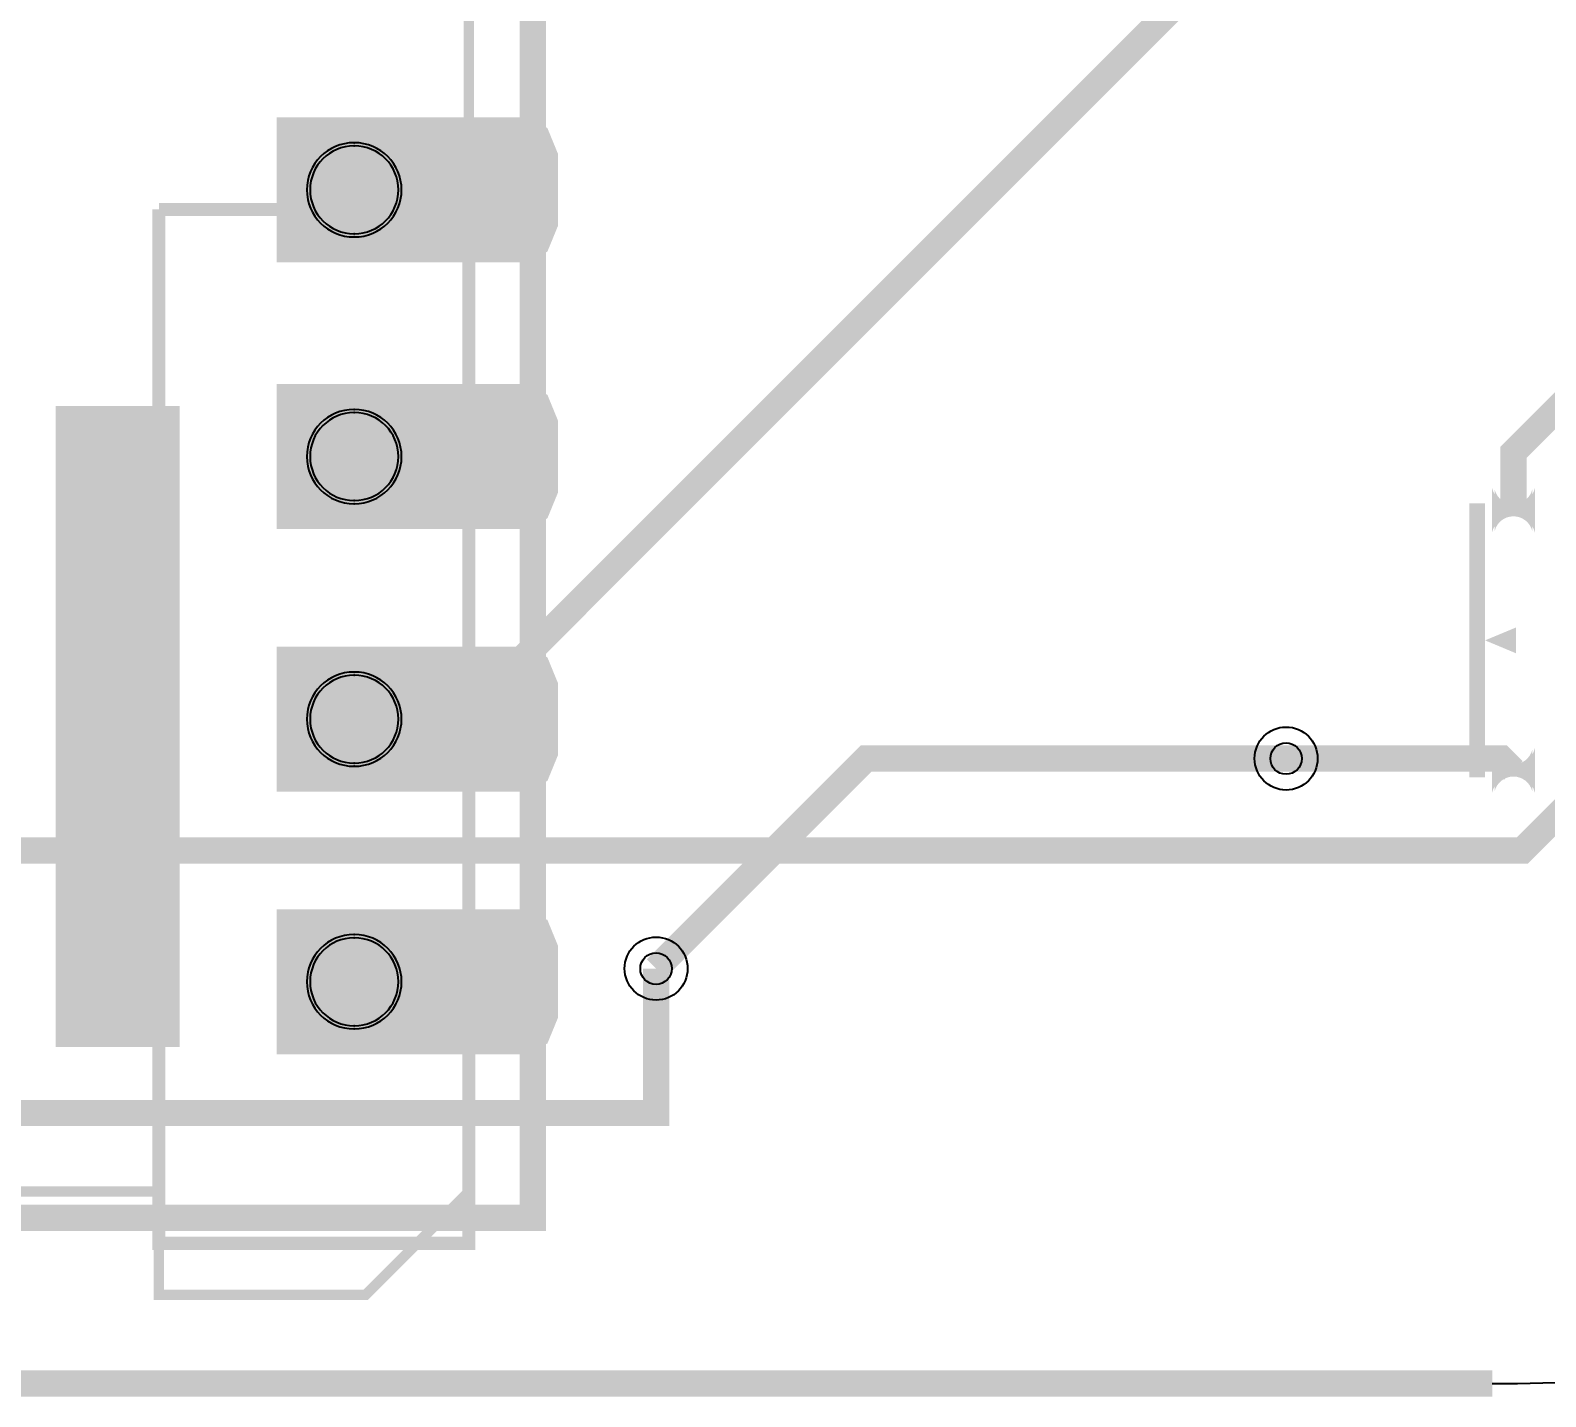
# Model space of a CAD drawing. Header units: millimetres. Extents: x -19 to 69, y -19.1 to 19.1.
# Drawn here: x 35.86 to 50.52, y -19.13 to -5.91 of the extents above; entities that cross this region are included whole.
import ezdxf

# ---------------------------------------------------------------- set-up
doc = ezdxf.new("R2010")
doc.units = ezdxf.units.MM
for name, color, linetype, true_color in [('BoardOutLine', 7, 'Continuous', 0xff00ff), ('BottomLayer', 7, 'Continuous', 0x0000ff), ('BottomSolderMaskLayer', 7, 'Continuous', 0xaa00ff), ('Document', 7, 'Continuous', 0xffffff), ('Hole', 7, 'Continuous', 0x222222), ('Mechanical', 7, 'Continuous', 0xf022f0), ('Multi-Layer', 7, 'Continuous', 0xc0c0c0), ('TopLayer', 7, 'Continuous', 0xff0000), ('TopPasteMaskLayer', 7, 'Continuous', 0x808080), ('TopSilkLayer', 7, 'Continuous', 0xffcc00), ('TopSolderMaskLayer', 7, 'Continuous', 0x800080)]:
    doc.layers.add(name, color=color, linetype=linetype, true_color=true_color)

msp = doc.modelspace()

# ---------------------------------------------------------------- hatches: boundary and pattern name
at = {"layer": 'BottomSolderMaskLayer'}
for points in [[(39.739959809873426, -8.153806240614927), (38.23835960667316, -8.153806240614927), (38.23835960667316, -6.752178652248176), (39.739959809873426, -6.752178652248176)], [(39.739959809873426, -10.733943400889189), (38.23835960667316, -10.733943400889189), (38.23835960667316, -9.332315812522438), (39.739959809873426, -9.332315812522438)], [(39.739959809873426, -13.273948480899321), (38.23835960667316, -13.273948480899321), (38.23835960667316, -11.87232089253257), (39.739959809873426, -11.87232089253257)], [(39.739959809873426, -15.813953560909454), (38.23835960667316, -15.813953560909454), (38.23835960667316, -14.412325972542817), (39.739959809873426, -14.412325972542817)]]:
    msp.add_hatch(color=256, dxfattribs=at).paths.add_polyline_path(points)
at = {"layer": 'Document'}
msp.add_hatch(color=256, dxfattribs=at).paths.add_polyline_path([(49.931089662179374, -11.811023622047287), (50.23108966217933, -11.686029972059941), (50.23108966217933, -11.936017272034519), (49.931089662179374, -11.811023622047287)])
at = {"layer": 'Multi-Layer'}
for points in [[(39.6891541783084, -8.10299720599437), (38.28915417830831, -8.10299720599437), (38.28915417830831, -6.802971805943571), (39.6891541783084, -6.802971805943571)], [(39.6891541783084, -10.683134366268632), (38.28915417830831, -10.683134366268632), (38.28915417830831, -9.383108966217947), (39.6891541783084, -9.383108966217947)], [(39.6891541783084, -13.223139446278878), (38.28915417830831, -13.223139446278878), (38.28915417830831, -11.92311404622808), (39.6891541783084, -11.92311404622808)], [(39.6891541783084, -15.763144526289011), (38.28915417830831, -15.763144526289011), (38.28915417830831, -14.463119126238212), (39.6891541783084, -14.463119126238212)]]:
    msp.add_hatch(color=256, dxfattribs=at).paths.add_polyline_path(points)
at = {"layer": 'TopLayer'}
for points in [[(40.90909321818663, -7.778003556007093), (40.81389382778775, -8.007823215646454), (40.58407416814816, -8.10299720599437), (39.73408686817379, -8.10299720599437), (39.50426720853443, -8.007823215646454), (39.4090932181864, -7.778003556007093), (39.4090932181864, -7.128016256032538), (39.50426720853443, -6.898196596393177), (39.73408686817379, -6.802997205994302), (40.58407416814816, -6.802997205994302), (40.81389382778775, -6.898196596393177), (40.90909321818663, -7.128016256032538)], [(40.90909321818663, -10.358013716027472), (40.81389382778775, -10.587807975615988), (40.58407416814816, -10.683007366014749), (39.73408686817379, -10.683007366014749), (39.50426720853443, -10.587807975615988), (39.4090932181864, -10.358013716027472), (39.4090932181864, -9.708001016002072), (39.50426720853443, -9.478206756413556), (39.73408686817379, -9.38300736601468), (40.58407416814816, -9.38300736601468), (40.81389382778775, -9.478206756413556), (40.90909321818663, -9.708001016002072)], [(50.387998475997094, -10.350952501905113, -0.7853981633974483), (50.02399034798084, -10.350952501905113), (50.02399034798084, -10.753949707899324, -0.7853981633974483), (50.387998475997094, -10.753949707899324)], [(40.90909321818663, -12.898018796037604), (40.81389382778775, -13.12781305562612), (40.58407416814816, -13.223012446024882), (39.73408686817379, -13.223012446024882), (39.50426720853443, -13.12781305562612), (39.4090932181864, -12.898018796037604), (39.4090932181864, -12.248006096012205), (39.50426720853443, -12.018211836423689), (39.73408686817379, -11.923012446024927), (40.58407416814816, -11.923012446024927), (40.81389382778775, -12.018211836423689), (40.90909321818663, -12.248006096012205)], [(50.387998475997094, -12.868097536195137, -0.7853981633974483), (50.02399034798084, -12.868097536195137), (50.02399034798084, -13.271094742189462, -0.7853981633974483), (50.387998475997094, -13.271094742189462)], [(40.90909321818663, -15.438023876047737), (40.81389382778775, -15.667818135636253), (40.58407416814816, -15.763017526035128), (39.73408686817379, -15.763017526035128), (39.50426720853443, -15.667818135636253), (39.4090932181864, -15.438023876047737), (39.4090932181864, -14.788011176022337), (39.50426720853443, -14.558216916433821), (39.73408686817379, -14.46301752603506), (40.58407416814816, -14.46301752603506), (40.81389382778775, -14.558216916433821), (40.90909321818663, -14.788011176022337)]]:
    msp.add_hatch(color=256, dxfattribs=at).paths.add_polyline_path(points)
at = {"layer": 'TopPasteMaskLayer'}
for points in [[(40.90909321818663, -7.778003556007093), (40.81389382778775, -8.007823215646454), (40.58407416814816, -8.10299720599437), (39.73408686817379, -8.10299720599437), (39.50426720853443, -8.007823215646454), (39.4090932181864, -7.778003556007093), (39.4090932181864, -7.128016256032538), (39.50426720853443, -6.898196596393177), (39.73408686817379, -6.802997205994302), (40.58407416814816, -6.802997205994302), (40.81389382778775, -6.898196596393177), (40.90909321818663, -7.128016256032538)], [(40.90909321818663, -10.358013716027472), (40.81389382778775, -10.587807975615988), (40.58407416814816, -10.683007366014749), (39.73408686817379, -10.683007366014749), (39.50426720853443, -10.587807975615988), (39.4090932181864, -10.358013716027472), (39.4090932181864, -9.708001016002072), (39.50426720853443, -9.478206756413556), (39.73408686817379, -9.38300736601468), (40.58407416814816, -9.38300736601468), (40.81389382778775, -9.478206756413556), (40.90909321818663, -9.708001016002072)], [(50.387998475997094, -10.350952501905113, -0.7853981633974483), (50.02399034798084, -10.350952501905113), (50.02399034798084, -10.753949707899324, -0.7853981633974483), (50.387998475997094, -10.753949707899324)], [(40.90909321818663, -12.898018796037604), (40.81389382778775, -13.12781305562612), (40.58407416814816, -13.223012446024882), (39.73408686817379, -13.223012446024882), (39.50426720853443, -13.12781305562612), (39.4090932181864, -12.898018796037604), (39.4090932181864, -12.248006096012205), (39.50426720853443, -12.018211836423689), (39.73408686817379, -11.923012446024927), (40.58407416814816, -11.923012446024927), (40.81389382778775, -12.018211836423689), (40.90909321818663, -12.248006096012205)], [(50.387998475997094, -12.868097536195137, -0.7853981633974483), (50.02399034798084, -12.868097536195137), (50.02399034798084, -13.271094742189462, -0.7853981633974483), (50.387998475997094, -13.271094742189462)], [(40.90909321818663, -15.438023876047737), (40.81389382778775, -15.667818135636253), (40.58407416814816, -15.763017526035128), (39.73408686817379, -15.763017526035128), (39.50426720853443, -15.667818135636253), (39.4090932181864, -15.438023876047737), (39.4090932181864, -14.788011176022337), (39.50426720853443, -14.558216916433821), (39.73408686817379, -14.46301752603506), (40.58407416814816, -14.46301752603506), (40.81389382778775, -14.558216916433821), (40.90909321818663, -14.788011176022337)]]:
    msp.add_hatch(color=256, dxfattribs=at).paths.add_polyline_path(points)
at = {"layer": 'TopSolderMaskLayer'}
for points in [[(39.739959809873426, -8.153806240614927), (38.23835960667316, -8.153806240614927), (38.23835960667316, -6.752178652248176), (39.739959809873426, -6.752178652248176)], [(40.95989934130421, -7.803413036106463), (40.85825176596586, -8.051194021991023), (40.61286562358055, -8.153806240614927), (39.70530573534279, -8.153806240614927), (39.459919592957476, -8.051194021991023), (39.358299138103575, -7.803413036106463), (39.358299138103575, -7.102626627089535), (39.459919592957476, -6.854845641204861), (39.70530573534279, -6.752206037414567), (40.61286562358055, -6.752206037414567), (40.85825176596586, -6.854845641204861), (40.95989934130421, -7.102626627089535)], [(39.739959809873426, -10.733943400889189), (38.23835960667316, -10.733943400889189), (38.23835960667316, -9.332315812522438), (39.739959809873426, -9.332315812522438)], [(40.95989934130421, -10.383413270548544), (40.85825176596586, -10.631166871266828), (40.61286562358055, -10.733806475057122), (39.70530573534279, -10.733806475057122), (39.459919592957476, -10.631166871266828), (39.358299138103575, -10.383413270548544), (39.358299138103575, -9.682599476365226), (39.459919592957476, -9.434845875647056), (39.70530573534279, -9.332206271856649), (40.61286562358055, -9.332206271856649), (40.85825176596586, -9.434845875647056), (40.95989934130421, -9.682599476365226)], [(50.413398526797195, -10.337606897838555, -0.7853981633974483), (49.99859029718074, -10.337606897838555), (49.99859029718074, -10.767295311965881, -0.7853981633974483), (50.413398526797195, -10.767295311965881)], [(39.739959809873426, -13.273948480899321), (38.23835960667316, -13.273948480899321), (38.23835960667316, -11.87232089253257), (39.739959809873426, -11.87232089253257)], [(40.95989934130421, -12.92341835055879), (40.85825176596586, -13.17117195127696), (40.61286562358055, -13.273811555067368), (39.70530573534279, -13.273811555067368), (39.459919592957476, -13.17117195127696), (39.358299138103575, -12.92341835055879), (39.358299138103575, -12.222604556375472), (39.459919592957476, -11.974850955657189), (39.70530573534279, -11.872211351866895), (40.61286562358055, -11.872211351866895), (40.85825176596586, -11.974850955657189), (40.95989934130421, -12.222604556375472)], [(50.413398526797195, -12.854751932128579, -0.7853981633974483), (49.99859029718074, -12.854751932128579), (49.99859029718074, -13.284440346255906, -0.7853981633974483), (50.413398526797195, -13.284440346255906)], [(39.739959809873426, -15.813953560909454), (38.23835960667316, -15.813953560909454), (38.23835960667316, -14.412325972542817), (39.739959809873426, -14.412325972542817)], [(40.95989934130421, -15.463423430568923), (40.85825176596586, -15.711177031287093), (40.61286562358055, -15.813816635077501), (39.70530573534279, -15.813816635077501), (39.459919592957476, -15.711177031287093), (39.358299138103575, -15.463423430568923), (39.358299138103575, -14.762609636385605), (39.459919592957476, -14.514856035667435), (39.70530573534279, -14.412216431877027), (40.61286562358055, -14.412216431877027), (40.85825176596586, -14.514856035667435), (40.95989934130421, -14.762609636385605)]]:
    msp.add_hatch(color=256, dxfattribs=at).paths.add_polyline_path(points)

# ---------------------------------------------------------------- linework, layer by layer
at = {"layer": 'BoardOutLine', "const_width": 0.25400050800101603}
msp.add_lwpolyline([(18.718034036068047, 16.60302260604533), (40.71808483616974, 16.60302260604533), (40.71808483616974, -17.39702819405636), (18.718034036068047, -17.39702819405636), (18.718034036068047, 16.60302260604533)], close=True, dxfattribs=at)
msp.add_lwpolyline([(0, -19), (50.00000000000023, -19)], dxfattribs=at)
at = {"layer": 'BoardOutLine'}
msp.add_arc((49.999991890896126, 8.433394896201207e-06), 19, 270, 89.4925999003807, dxfattribs=at)
at = {"layer": 'BottomLayer', "const_width": 0.25400050800101603}
msp.add_lwpolyline([(41.910083820167756, -14.986029972059896), (43.94208788417586, -12.95402590805179), (44.70408940817879, -12.95402590805179), (48.133096266192524, -12.95402590805179)], dxfattribs=at)
at = {"layer": 'BottomSolderMaskLayer'}
for points in [[(38.98643537102748, -6.997156338446028), (38.9918840455191, -6.997156338446028)], [(38.98643537102748, -7.908828554417188), (38.9918840455191, -7.908828554417188)], [(38.98643537102748, -9.577293498720291), (38.9918840455191, -9.577293498720291)], [(38.98643537102748, -10.48896571469145), (38.9918840455191, -10.48896571469145)], [(38.98643537102748, -12.117298578730423), (38.9918840455191, -12.117298578730423)], [(38.98643537102748, -13.028970794701582), (38.9918840455191, -13.028970794701582)], [(38.98643537102748, -14.65730365874067), (38.9918840455191, -14.65730365874067)], [(38.98643537102748, -15.568975874711828), (38.9918840455191, -15.568975874711828)]]:
    msp.add_lwpolyline(points, close=True, dxfattribs=at)
for centre, start, end in [((38.98643537102748, -7.452992446431608), 450, 270), ((38.9918840455191, -7.452992446431608), 270, 450), ((38.98643537102748, -10.03312960670587), 450, 270), ((38.9918840455191, -10.03312960670587), 270, 450), ((38.98643537102748, -12.573134686716003), 450, 270), ((38.9918840455191, -12.573134686716003), 270, 450), ((38.98643537102748, -15.113139766726249), 450, 270), ((38.9918840455191, -15.113139766726249), 270, 450)]:
    msp.add_arc(centre, 0.4558361079855801, start, end, dxfattribs=at)
at = {"layer": 'Hole'}
for centre in [(48.006096012192074, -12.95402590805179), (41.910083820167756, -14.986029972059896)]:
    msp.add_circle(centre, 0.15240030480060962, dxfattribs=at)
at = {"layer": 'Mechanical', "const_width": 1.20000254000508}
msp.add_lwpolyline([(36.69906019812038, -15.74302768605537), (36.69906019812038, -9.543002286004594)], dxfattribs=at)
at = {"layer": 'Multi-Layer'}
for points in [[(38.98661417322842, -7.02799085598167), (38.99169418338829, -7.02799085598167)], [(38.98661417322842, -7.877978155956271), (38.99169418338829, -7.877978155956271)], [(38.98661417322842, -9.608128016256046), (38.99169418338829, -9.608128016256046)], [(38.98661417322842, -10.458115316230646), (38.99169418338829, -10.458115316230646)], [(38.98661417322842, -12.148133096266179), (38.99169418338829, -12.148133096266179)], [(38.98661417322842, -12.998120396240779), (38.99169418338829, -12.998120396240779)], [(38.98661417322842, -14.688138176276311), (38.99169418338829, -14.688138176276311)], [(38.98661417322842, -15.538125476250912), (38.99169418338829, -15.538125476250912)]]:
    msp.add_lwpolyline(points, close=True, dxfattribs=at)
for centre in [(48.006096012192074, -12.95402590805179), (41.910083820167756, -14.986029972059896)]:
    msp.add_circle(centre, 0.30480060960121924, dxfattribs=at)
for centre, start, end in [((38.98661417322842, -7.4529845059689706), 450, 270), ((38.99169418338829, -7.4529845059689706), 270, 450), ((38.98661417322842, -10.033121666243346), 450, 270), ((38.99169418338829, -10.033121666243346), 270, 450), ((38.98661417322842, -12.573126746253479), 450, 270), ((38.99169418338829, -12.573126746253479), 270, 450), ((38.98661417322842, -15.113131826263611), 450, 270), ((38.99169418338829, -15.113131826263611), 270, 450)]:
    msp.add_arc(centre, 0.42499364998730005, start, end, dxfattribs=at)
at = {"layer": 'TopLayer', "const_width": 0.25400050800101603}
for points in [[(40.159004318008556, -12.446024892049763), (48.133096266192524, -4.471932943865909), (48.133096266192524, -3.810007620015199)], [(50.20601981203981, -10.552425704851316), (50.20601981203981, -9.992151384302815), (50.67310134620266, -9.525019050038054), (51.43510287020581, -9.525019050038054), (51.43510287020581, -9.779019558039067)], [(21.20904241808489, -12.446024892049763), (22.60604521209052, -13.843027686055393), (50.29210058420108, -13.843027686055393), (50.85598171196352, -13.279146558293178), (50.85598171196352, -13.070866141732267)], [(50.20599441198897, -13.0695961391923), (50.09042418084846, -12.95402590805179), (48.006096012192074, -12.95402590805179)], [(21.20904241808489, -14.986029972059896), (22.60604521209052, -16.383032766065526), (41.910083820167756, -16.383032766065526), (41.910083820167756, -14.986029972059896)]]:
    msp.add_lwpolyline(points, dxfattribs=at)
at = {"layer": 'TopSilkLayer'}
for points, const_width in [([(40.099085598171314, -17.143027686055348), (40.099085598171314, 14.857048514097073), (39.099085598171314, 15.857048514097073), (37.599085598171314, 15.857048514097073), (37.599085598171314, 14.857048514097073), (35.59906019812047, 14.857048514097073), (35.59906019812047, 15.857048514097073), (30.09906019812047, 15.857048514097073), (24.59906019812024, 15.857048514097073), (24.59906019812024, 14.857048514097073), (22.59906019812047, 14.857048514097073), (22.59906019812047, 15.857048514097073), (21.09906019812047, 15.857048514097073), (20.099034798069624, 14.857048514097073), (20.099034798069624, -17.143027686055348)], 0.1), ([(37.09906019812047, -7.643002286004503), (37.099085598171314, -17.643053086106192), (40.099085598171314, -17.643027686055348), (40.09906019812047, -7.643002286004503), (37.099085598171314, -7.643002286004503)], 0.12700025400050802), ([(49.854889509779014, -13.137236474472957), (49.854889509779014, -10.484810769621504)], 0.15240030480060962), ([(20.099034798069624, -17.143027686055348), (21.09906019812047, -18.143027686055348), (23.09906019812047, -18.143027686055348), (23.09906019812047, -17.143027686055348), (25.09906019812024, -17.143027686055348), (25.09906019812024, -18.143027686055348), (35.09908559817109, -18.143027686055348), (35.09908559817109, -17.143027686055348), (37.099085598171314, -17.143027686055348), (37.099085598171314, -18.143027686055348), (39.099085598171314, -18.143027686055348), (40.099085598171314, -17.143027686055348)], 0.1)]:
    msp.add_lwpolyline(points, dxfattribs=dict(at, const_width=const_width))
at = {"layer": 'TopSolderMaskLayer'}
for points in [[(38.98643537102748, -6.997156338446028), (38.9918840455191, -6.997156338446028)], [(38.98643537102748, -7.908828554417188), (38.9918840455191, -7.908828554417188)], [(38.98643537102748, -9.577293498720291), (38.9918840455191, -9.577293498720291)], [(38.98643537102748, -10.48896571469145), (38.9918840455191, -10.48896571469145)], [(38.98643537102748, -12.117298578730423), (38.9918840455191, -12.117298578730423)], [(38.98643537102748, -13.028970794701582), (38.9918840455191, -13.028970794701582)], [(38.98643537102748, -14.65730365874067), (38.9918840455191, -14.65730365874067)], [(38.98643537102748, -15.568975874711828), (38.9918840455191, -15.568975874711828)]]:
    msp.add_lwpolyline(points, close=True, dxfattribs=at)
for centre, start, end in [((38.98643537102748, -7.452992446431608), 450, 270), ((38.9918840455191, -7.452992446431608), 270, 450), ((38.98643537102748, -10.03312960670587), 450, 270), ((38.9918840455191, -10.03312960670587), 270, 450), ((38.98643537102748, -12.573134686716003), 450, 270), ((38.9918840455191, -12.573134686716003), 270, 450), ((38.98643537102748, -15.113139766726249), 450, 270), ((38.9918840455191, -15.113139766726249), 270, 450)]:
    msp.add_arc(centre, 0.4558361079855801, start, end, dxfattribs=at)

doc.saveas('drawing.dxf')
